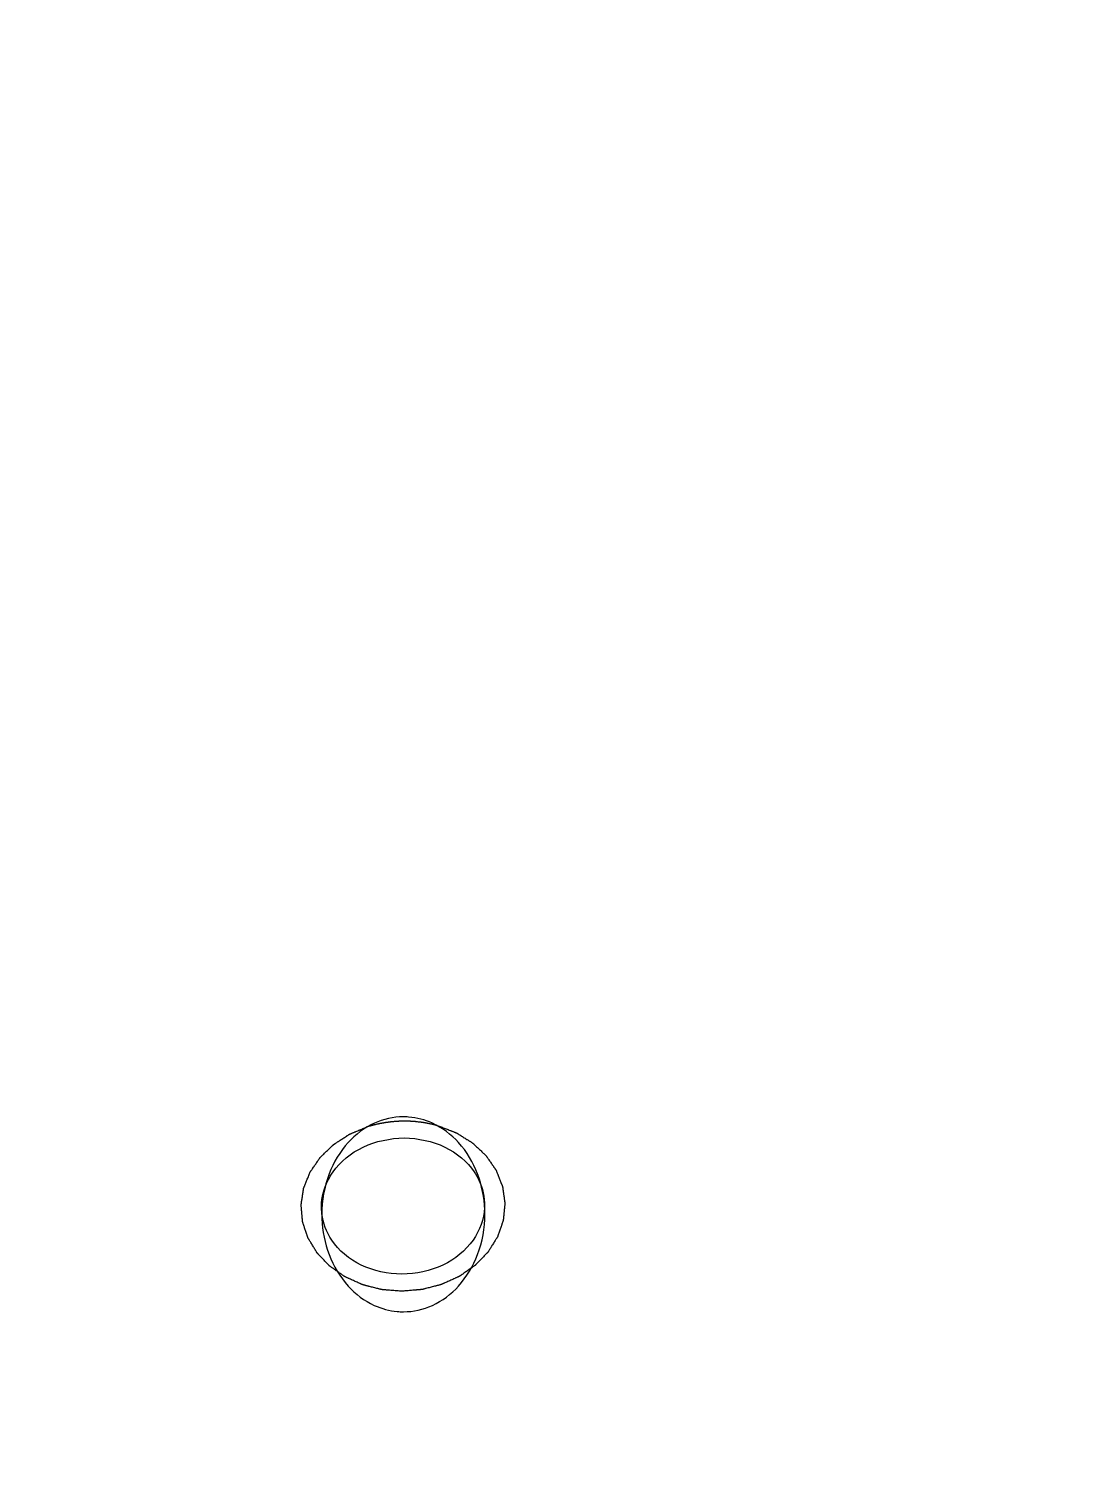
# Model space of a CAD drawing. Extents: x -50 to 48714, y -13211 to 6743.
# Drawn here: x 26010.15 to 26030.48, y -11635.75 to -11607.4 of the extents above; entities that cross this region are included whole.
import ezdxf

# ---------------------------------------------------------------- set-up
doc = ezdxf.new("R2010")
doc.units = 0
doc.header["$LTSCALE"] = 50
doc.layers.get('0').update_dxf_attribs({"linetype": 'CONTINUOUS'})

# ---------------------------------------------------------------- blocks, each defined once
blk = doc.blocks.new('SMAF_UE46_S')
for radius in [126.5, 111.15, 108.5, 100.5, 99.65]:
    blk.add_circle((11, -40.5), radius)
for points, start_tangent, end_tangent in [([(16.93131382540014, -77.61288054660008), (16.41854346560012, -77.99178585899972)], (-0.9107456812772871, -0.4129676791648114), (-0.6733207204634952, -0.739350530800188)), ([(16.80281900040063, -77.67822510010001, 93.6895059652), (16.84500313940043, -77.66589819289993, 93.6964873233), (16.86609520890033, -77.65973473929989, 93.6999780024), (16.88718727840023, -77.65357128569985, 93.7034686814), (16.89773331310062, -77.65048955890006, 93.705214021), (16.90827934790013, -77.64740783209982, 93.7069593605), (16.91355236530035, -77.64586696869992, 93.7078320303), (16.91625785010001, -77.64512922469976, 93.7082451171), (16.91910128729978, -77.64445685600003, 93.7086117077), (16.92478816180028, -77.64311211850008, 93.709344889), (16.93047503619982, -77.64176738099968, 93.7100780703), (16.94184878499982, -77.63907790609983, 93.7115444329), (16.95322253389986, -77.63638843119998, 93.7130107954), (16.9759700315999, -77.63100948129977, 93.7159435206), (16.99871752929994, -77.62563053140002, 93.7188762457), (17.01009127809994, -77.62294105649971, 93.7203426083), (17.02146502689993, -77.62025158149982, 93.7218089709), (17.02715190140043, -77.61890684409991, 93.7225421522), (17.03283877579997, -77.61756210659996, 93.7232753334), (17.03568221300065, -77.61688973789978, 93.7236419241), (17.03844636250051, -77.6163341137999, 93.7239340109), (17.0438953738003, -77.61533961019995, 93.7244436805), (17.05479339639987, -77.61335060300007, 93.7254630199), (17.06569141900036, -77.61136159579974, 93.7264823592), (17.08748746420042, -77.60738358139997, 93.7285210379), (17.10928350950053, -77.60340556699975, 93.7305597166), (17.1201815321001, -77.60141655979987, 93.7315790559), (17.13107955470059, -77.59942755259999, 93.7325983953), (17.14197757730017, -77.59743854540011, 93.7336177346), (17.14742658859996, -77.59644404179971, 93.7341274043), (17.15015109419983, -77.59594678999974, 93.7343822391), (17.15287559990065, -77.59544953819977, 93.7346370739), (17.15579084040019, -77.59507088589999, 93.7348091174), (17.15870608090063, -77.5946922334997, 93.7349811609), (17.16453656180056, -77.59393492889967, 93.7353252478), (17.17619752370047, -77.59242031949998, 93.7360134217), (17.18785848560037, -77.59090571019988, 93.7367015956), (17.19951944750028, -77.58939110089977, 93.7373897694), (17.22284137140014, -77.58636188219998, 93.7387661172), (17.24616329519995, -77.58333266349973, 93.7401424649), (17.25782425709986, -77.58181805420008, 93.7408306388), (17.26948521900067, -77.58030344479994, 93.7415188127), (17.27531570000065, -77.57954614019991, 93.7418628996), (17.27818315580043, -77.5792214856001, 93.7420007738), (17.28095504229987, -77.57900482659988, 93.7420703096), (17.28649881530055, -77.57857150849986, 93.7422093812), (17.29204258830032, -77.57813819049989, 93.7423484528), (17.30313013439991, -77.57727155439989, 93.7426265959), (17.31421768040036, -77.57640491829989, 93.7429047391), (17.3363927725004, -77.57467164619993, 93.7434610254), (17.35856786460045, -77.57293837399993, 93.7440173117), (17.36965541070003, -77.57207173789993, 93.7442954548), (17.38074295670049, -77.57120510179993, 93.744573598), (17.3862867298003, -77.57077178379996, 93.7447126696), (17.39183050280008, -77.57033846569993, 93.7448517411), (17.39460238930042, -77.57012180669972, 93.7449212769), (17.39751337580037, -77.56999671819995, 93.7449271034), (17.40347444859981, -77.56983811159989, 93.7448750472), (17.41539659430055, -77.56952089849983, 93.7447709348), (17.42731874010042, -77.56920368529973, 93.7446668223), (17.45116303150007, -77.56856925900001, 93.7444585974), (17.47500732300068, -77.56793483269985, 93.7442503725), (17.52269590590004, -77.56666598009997, 93.7438339228)], (0.9479716832883206, 0.2770130955881621, 0.1568866869946963), (0.9996081328891576, 0.02659662532109099, -0.008729271640963977)), ([(17.50044697829981, -77.48765521999985), (16.93131382540014, -77.61288054660008)], (-1, 0), (-0.910745681294305, -0.4129676791272803)), ([(18.18674961000033, -77.66209659319975, 93.6638461623), (18.26485952750045, -77.69298044259995, 93.6415421354), (18.34296944490052, -77.72386429199969, 93.6192381086), (18.38202440360055, -77.73930621669979, 93.6080860952), (18.42107936230059, -77.75474814139989, 93.5969340818), (18.44060684160013, -77.76246910379996, 93.591358075), (18.46013432100062, -77.77019006609999, 93.5857820683), (18.47966180030016, -77.77791102850006, 93.5802060616), (18.49918927970066, -77.78563199080008, 93.5746300549), (18.5089530194, -77.78949247199989, 93.5718420516), (18.5187167590002, -77.7933529531997, 93.5690540482), (18.52848049870045, -77.79721343439996, 93.5662660449), (18.53336236850009, -77.79914367499987, 93.5648720432), (18.53824423839978, -77.80107391559977, 93.5634780415), (18.54068517330052, -77.80203903579968, 93.5627810407), (18.54312610820034, -77.80300415610009, 93.5620840398), (18.54373634200056, -77.80324543620009, 93.5619097896), (18.54428589590043, -77.80356970879984, 93.5616826884), (18.54536477720012, -77.80424591829978, 93.5612108688), (18.54752253970037, -77.80559833710004, 93.5602672298), (18.55183806479999, -77.80830317479968, 93.5583799517), (18.55615358990053, -77.81100801249977, 93.5564926737), (18.56478464009979, -77.816417688, 93.5527181175), (18.5734156904, -77.82182736339973, 93.5489435614), (18.59067779080033, -77.83264671420011, 93.5413944491), (18.60793989120066, -77.84346606510007, 93.5338453368), (18.64246409210045, -77.86510476679996, 93.5187471122), (18.67698829290021, -77.88674346849984, 93.5036488876), (18.7115124938, -77.90838217019973, 93.488550663), (18.74603669460066, -77.93002087190007, 93.4734524384), (18.76329879500008, -77.94084022269999, 93.4659033261), (18.78056089550046, -77.95165957359995, 93.4583542138), (18.79782299589988, -77.96247892439987, 93.4508051015), (18.81508509630021, -77.97329827529984, 93.4432559892), (18.83234719670054, -77.98411762609976, 93.4357068769), (18.84097824689979, -77.98952730149995, 93.4319323208), (18.84529377200033, -77.99223213920004, 93.4300450427), (18.8496092972, -77.99493697699972, 93.4281577646), (18.85392482230054, -77.99764181469982, 93.4262704865), (18.85608258479988, -77.99899423350007, 93.4253268475), (18.85824034740017, -78.00034665239991, 93.4243832085), (18.85931922859982, -78.00102286179981, 93.423911389), (18.86025211530068, -78.00185597929976, 93.4233404666), (18.86206922370002, -78.00357451709988, 93.4221655876), (18.86570344040047, -78.00701159260007, 93.4198158297), (18.8729718739005, -78.01388574370003, 93.4151163139), (18.88024030740053, -78.02075989469995, 93.410416798), (18.88750874090056, -78.02763404579991, 93.4057172822), (18.89477717450063, -78.03450819679983, 93.4010177663), (18.90931404149978, -78.04825649889972, 93.3916187346), (18.9383877754999, -78.07575310309994, 93.3728206713), (18.96746150960007, -78.10324970729971, 93.3540226079), (19.02560897770036, -78.1582429156997, 93.3164264811), (19.05468271170048, -78.18573951989993, 93.2976284177), (19.06921957880058, -78.19948782199981, 93.288229386), (19.08375644580065, -78.2132361240001, 93.2788303543), (19.0982933127998, -78.22698442609999, 93.2694313226), (19.10556174629983, -78.23385857719995, 93.2647318068), (19.1128301798999, -78.24073272819987, 93.260032291), (19.12009861339993, -78.24760687929984, 93.2553327751), (19.12191572170013, -78.24932541699991, 93.2541578961), (19.12373283010038, -78.25104395480002, 93.2529830172), (19.12548210870045, -78.25279666999995, 93.2517874953), (19.12615325850038, -78.25377555969999, 93.2511278057), (19.12682440840035, -78.25475444940002, 93.2504681161), (19.12950900780015, -78.2586700083998, 93.2478293576), (19.13219360719995, -78.26258556740004, 93.245190599), (19.13756280600046, -78.27041668540005, 93.239913082), (19.14293200480006, -78.27824780330002, 93.234635565), (19.14830120360057, -78.28607892130003, 93.229358048), (19.15903960110063, -78.30174115720001, 93.2188030139), (19.16977799869983, -78.3174033931, 93.2082479798), (19.18051639629994, -78.33306562899998, 93.1976929458), (19.20199319150015, -78.36439010079994, 93.1765828777), (19.22346998660032, -78.39571457269994, 93.1554728096), (19.24494678180054, -78.4270390444999, 93.1343627415), (19.2664235768998, -78.45836351629987, 93.1132526733), (19.2771619744999, -78.47402575219985, 93.1026976393), (19.28790037210001, -78.48968798809983, 93.0921426052), (19.29863876970012, -78.50535022409986, 93.0815875712), (19.30400796850063, -78.51318134199983, 93.0763100541), (19.30937716730023, -78.52101245999984, 93.0710325371), (19.31474636609983, -78.5288435778998, 93.0657550201), (19.31743096550053, -78.53275913690004, 93.0631162616), (19.32011556480029, -78.53667469589982, 93.0604775031), (19.32078671470026, -78.53765358559986, 93.0598178134), (19.32145786450019, -78.53863247539994, 93.0591581238), (19.32237761390024, -78.54075214899967, 93.057743613), (19.32322693810056, -78.54289880489978, 93.0563132469), (19.32407626240001, -78.54504546079988, 93.0548828807), (19.32577491099983, -78.54933877269968, 93.0520221485), (19.3274735595005, -78.55363208459994, 93.0491614163), (19.33426815370058, -78.57080533210001, 93.0377184875), (19.34106274780061, -78.58797857960008, 93.0262755586), (19.34785734200068, -78.60515182709969, 93.0148326298), (19.3546519360998, -78.62232507459976, 93.0033897009), (19.36824112449995, -78.6566715695999, 92.9805038432), (19.39541950110015, -78.72536455959971, 92.9347321278), (19.40900868940025, -78.75971105459985, 92.9118462701), (19.42259787770035, -78.79405754959998, 92.8889604124), (19.42939247190043, -78.81123079710005, 92.8775174836), (19.43278976900001, -78.81981742090011, 92.8717960191), (19.4361870661005, -78.82840404469971, 92.8660745547), (19.43958436310004, -78.83699066839972, 92.8603530903), (19.44298166020053, -78.84557729219978, 92.8546316259), (19.44468030880034, -78.84987060399999, 92.8517708936), (19.44552963300066, -78.85201725999968, 92.8503405275), (19.44591675009997, -78.85310087809967, 92.8496195777), (19.44607859670032, -78.85424623729978, 92.8488640269), (19.44640228980006, -78.85653695559995, 92.8473529254), (19.44672598299985, -78.85882767389967, 92.8458418239), (19.44737336940034, -78.86340911060006, 92.8428196209), (19.44802075569987, -78.8679905473, 92.8397974179), (19.44866814210036, -78.87257198389989, 92.836775215), (19.44996291480038, -78.88173485719972, 92.830730809), (19.45255246020042, -78.90006060389987, 92.818641997), (19.45514200560046, -78.91838635049999, 92.806553185), (19.45773155100051, -78.9367120971001, 92.7944643731), (19.46032109640055, -78.9550378437998, 92.7823755611), (19.46291064180059, -78.97336359039991, 92.7702867491), (19.46808973269981, -79.01001508369973, 92.7461091252), (19.47326882349989, -79.046666577, 92.7219315012), (19.47844791429998, -79.08331807029981, 92.6977538773), (19.48362700510006, -79.11996956350004, 92.6735762533), (19.4862165505001, -79.13829531019974, 92.6614874414), (19.48880609590015, -79.15662105679985, 92.6493986294), (19.49010086860017, -79.16578393009968, 92.6433542234), (19.49139564130019, -79.17494680339996, 92.6373098174), (19.49204302770067, -79.1795282400999, 92.6342876144), (19.49269041400021, -79.18410967679984, 92.6312654114), (19.4930141072, -79.18640039510001, 92.6297543099), (19.49317595380035, -79.18754575430012, 92.6289987592), (19.49323725110025, -79.18811753889986, 92.6286220848), (19.49318079210025, -79.18868395399977, 92.6282520162), (19.49295495640035, -79.19094961429983, 92.6267717417), (19.49272912070046, -79.19321527449983, 92.6252914673), (19.49227744930067, -79.19774659509994, 92.6223309185), (19.49182577779993, -79.2022779156, 92.6193703696), (19.49092243490031, -79.21134055669972, 92.6134492719), (19.49001909209983, -79.2204031977999, 92.6075281742), (19.48911574920021, -79.22946583890007, 92.6016070764), (19.48730906340006, -79.24759112109996, 92.589764881), (19.48550237759991, -79.2657164031998, 92.5779226856), (19.48369569189981, -79.2838416853997, 92.5660804901), (19.48188900610057, -79.30196696760004, 92.5542382947), (19.47466226310007, -79.3744680963, 92.5068695129), (19.47104889150069, -79.41071866069979, 92.483185122), (19.46924220580058, -79.42884394280009, 92.4713429266), (19.46743552000044, -79.44696922499998, 92.4595007311), (19.46562883420029, -79.46509450719986, 92.4476585357), (19.46382214850018, -79.48321978939975, 92.4358163403), (19.46291880560057, -79.49228243049993, 92.4298952425), (19.46201546270004, -79.50134507150005, 92.4239741448), (19.46156379130025, -79.50587639209971, 92.421013596), (19.46111211980042, -79.51040771259977, 92.4180530471), (19.46066044840063, -79.51493903319988, 92.4150924982), (19.46043461269983, -79.51720469339989, 92.4136122238), (19.46032169479986, -79.51833752359971, 92.4128720866), (19.46020877689989, -79.51947035369994, 92.4121319494), (19.45983068460009, -79.52056537909993, 92.4114235545), (19.45945259220025, -79.52166040439988, 92.4107151597), (19.45869640750061, -79.52385045519986, 92.4092983699), (19.45718403810042, -79.52823055659974, 92.4064647905), (19.45567166870023, -79.53261065810011, 92.403631211), (19.4541592992, -79.53699075949999, 92.4007976316), (19.45113456040053, -79.54575096239978, 92.3951304727), (19.44810982150011, -79.55451116530003, 92.3894633138), (19.44206034380022, -79.57203157110007, 92.3781289959), (19.43601086610033, -79.58955197690011, 92.3667946781), (19.42996138840044, -79.6070723826997, 92.3554603603), (19.42391191070055, -79.62459278849974, 92.3441260425), (19.41181295519982, -79.65963360009982, 92.3214574069), (19.38761504440026, -79.72971522329999, 92.2761201356), (19.38156556670037, -79.74723562910003, 92.2647858178), (19.37551608900048, -79.76475603490007, 92.2534515), (19.3694666113006, -79.78227644070012, 92.2421171822), (19.36341713350066, -79.79979684659975, 92.2307828644), (19.36039239470028, -79.8085570495, 92.2251157055), (19.35736765579986, -79.81731725239979, 92.2194485466), (19.35434291700039, -79.82607745530004, 92.2137813877), (19.35283054760021, -79.83045755669991, 92.2109478082), (19.35131817809997, -79.83483765819983, 92.2081142288), (19.35056199340033, -79.83702770889977, 92.206697439), (19.34980580869978, -79.8392177595997, 92.2052806493), (19.34961676249986, -79.8397652722997, 92.2049264519), (19.34931484000026, -79.84028527429973, 92.2045932562), (19.34867336939988, -79.84131610799977, 92.2039338654), (19.34739042820001, -79.8433777754999, 92.2026150839), (19.34482454590034, -79.84750111040012, 92.1999775209), (19.34225866360066, -79.85162444529988, 92.1973399578), (19.33712689890035, -79.8598711151999, 92.1920648317), (19.33199513430009, -79.86811778509991, 92.1867897057), (19.32173160500042, -79.8846111247999, 92.1762394535), (19.31146807569985, -79.90110446459994, 92.1656892013), (19.29094101720057, -79.93409114399992, 92.1445886969), (19.27041395860033, -79.96707782349995, 92.1234881926), (19.24988690000009, -80.00006450299998, 92.1023876882), (19.2293598414999, -80.0330511825, 92.0812871839), (19.21909631220024, -80.0495445222, 92.0707369317), (19.20883278290057, -80.06603786200003, 92.0601866795), (19.1985692536, -80.08253120170002, 92.0496364273), (19.18830572430033, -80.09902454140001, 92.0390861751), (19.17804219509981, -80.11551788120005, 92.028535923), (19.17291043040041, -80.12376455110007, 92.0232607969), (19.17034454809982, -80.12788788599983, 92.0206232338), (19.16777866580014, -80.13201122090004, 92.0179856708), (19.16521278350046, -80.13613455589984, 92.0153481077), (19.1639298423006, -80.13819622329993, 92.0140293262), (19.16264690109983, -80.14025789080006, 92.0127105447), (19.1620054306004, -80.1412887245001, 92.0120511539), (19.16117880050024, -80.14219930399986, 92.011475494), (19.15946382060065, -80.14398037830006, 92.0103520844), (19.15603386080056, -80.14754252679995, 92.0081052653), (19.14917394120039, -80.15466682379974, 92.003611627), (19.14231402160021, -80.16179112090003, 91.9991179887), (19.13545410200004, -80.16891541789983, 91.9946243504), (19.12859418239987, -80.17603971490007, 91.9901307122), (19.11487434320043, -80.1902883089997, 91.9811434356), (19.08743466480064, -80.21878549709982, 91.9631688825), (19.05999498639994, -80.24728268519993, 91.9451943294), (19.00511562960037, -80.30427706139972, 91.9092452231), (18.97767595120058, -80.33277424949983, 91.89127067), (18.96395611200023, -80.34702284359992, 91.8822833935), (18.95023627279988, -80.3612714377, 91.8732961169), (18.93651643360045, -80.37552003170003, 91.8643088403), (18.92279659430005, -80.38976862580012, 91.8553215638), (18.91936663449997, -80.39333077430001, 91.8530747446), (18.91593667469988, -80.3968929227999, 91.8508279255), (18.91422169480029, -80.39867399700006, 91.8497045159), (18.91250671489979, -80.4004550712998, 91.8485811064), (18.91073713210062, -80.40219133849996, 91.8474885184), (18.90968853170034, -80.40292505099978, 91.8470346891), (18.9086399314001, -80.40365876340002, 91.8465808598), (18.90444552999998, -80.40659361319968, 91.8447655427), (18.90025112859985, -80.40952846299979, 91.8429502256), (18.8918623258005, -80.41539816249997, 91.8393195914), (18.88347352300025, -80.42126786209974, 91.8356889572), (18.87508472019999, -80.42713756169996, 91.832058323), (18.85830711460039, -80.43887696079992, 91.8247970547), (18.84152950899988, -80.45061635999991, 91.8175357863), (18.82475190340028, -80.46235575909986, 91.8102745179), (18.79119669220017, -80.48583455739981, 91.7957519811), (18.75764148100006, -80.50931335569976, 91.7812294443), (18.72408626979995, -80.53279215399971, 91.7667069075), (18.69053105859984, -80.55627095220007, 91.7521843707), (18.67375345300024, -80.56801035140006, 91.7449231024), (18.65697584749978, -80.57974975050001, 91.737661834), (18.64019824190018, -80.59148914970001, 91.7304005656), (18.63180943909992, -80.59735884919974, 91.7267699314), (18.62342063630058, -80.60322854879996, 91.7231392972), (18.61503183350032, -80.60909824839973, 91.719508663), (18.6108374321002, -80.61203309819984, 91.7176933459), (18.60664303070007, -80.61496794789991, 91.7158780288), (18.60559443029979, -80.61570166039974, 91.7154241995), (18.60454583000046, -80.61643537279997, 91.7149703702), (18.6021540836, -80.6175977201001, 91.7142705441), (18.59971324629987, -80.61870922109983, 91.7136053568), (18.59727240900065, -80.61982072210003, 91.7129401694), (18.5875090597001, -80.62426672599986, 91.7102794199), (18.57774571050049, -80.62871272989969, 91.7076186704), (18.56798236119994, -80.63315873379997, 91.7049579209), (18.54845566269978, -80.64205074169968, 91.6996364219), (18.52892896420053, -80.65094274959984, 91.6943149229), (18.50940226570037, -80.65983475739995, 91.6889934239), (18.47034886860001, -80.67761877319981, 91.6783504259), (18.39224207460029, -80.7131868045999, 91.6570644299), (18.35318867759997, -80.73097082039976, 91.6464214319), (18.31413528060057, -80.74875483610003, 91.6357784339), (18.29460858200036, -80.75764684389969, 91.6304569349), (18.28484523279985, -80.76209284790002, 91.6277961854), (18.27508188350021, -80.76653885179985, 91.6251354359), (18.2653185343006, -80.77098485569968, 91.6224746864), (18.25555518500005, -80.77543085970001, 91.6198139369), (18.25067351039979, -80.7776538615999, 91.6184835622), (18.24823267310057, -80.7787653626001, 91.6178183748), (18.24700058059989, -80.77928982849971, 91.6175066084), (18.24569844540019, -80.77962658680008, 91.6173198052), (18.2430941749999, -80.78030010329985, 91.6169461988), (18.24048990460051, -80.78097361989967, 91.6165725924), (18.23528136379991, -80.78232065299972, 91.6158253797), (18.23007282300023, -80.78366768609976, 91.6150781669), (18.22486428220054, -80.78501471919981, 91.6143309542), (18.21444720050022, -80.7877087853999, 91.6128365287), (18.19361303720052, -80.79309691780009, 91.6098476778), (18.17277887399996, -80.79848505019982, 91.6068588268), (18.15194471070026, -80.8038731826, 91.6038699758), (18.13111054740057, -80.80926131499973, 91.6008811249), (18.11027638409996, -80.81464944739992, 91.5978922739), (18.06860805760061, -80.82542571219983, 91.591914572), (18.02693973100031, -80.83620197699975, 91.5859368701), (17.98527140440001, -80.84697824180012, 91.5799591681), (17.94360307790066, -80.85775450660003, 91.5739814662), (17.92276891460006, -80.86314263899976, 91.5709926153), (17.90193475130036, -80.86853077139995, 91.5680037643), (17.89151766970008, -80.87122483760004, 91.5665093388), (17.8811005880998, -80.87391890379968, 91.5650149133), (17.87589204720007, -80.87526593689972, 91.5642677006), (17.87068350640038, -80.87661296999977, 91.5635204879), (17.86807923600009, -80.8772864865, 91.5631468815), (17.86677710080039, -80.8776232447999, 91.5629600783), (17.86612115700063, -80.87777584019977, 91.5628771579), (17.8654359562006, -80.8778337335998, 91.5628571246), (17.8626951531005, -80.87806530699982, 91.5627769916), (17.85995434990036, -80.87829688039983, 91.5626968586), (17.85447274350008, -80.87876002719986, 91.5625365926), (17.84899113719985, -80.87922317399989, 91.5623763266), (17.83802792450024, -80.88014946759995, 91.5620557946), (17.82706471180063, -80.88107576109996, 91.5617352626), (17.81610149910011, -80.88200205470002, 91.5614147306), (17.79417507369999, -80.88385464189969, 91.5607736665), (17.77224864829986, -80.88570722909981, 91.5601326025), (17.75032222290065, -80.88755981629993, 91.5594915384), (17.72839579750053, -80.88941240350005, 91.5588504744), (17.68454294670028, -80.89311757779979, 91.5575683463), (17.64069009590003, -80.89682275220002, 91.5562862182), (17.55298439430044, -80.9042331009, 91.5537219621), (17.46527869269994, -80.91164344970002, 91.5511577059)], (0.8987988518943042, -0.3553757232355131, -0.2566490194181865), (-0.9960270295769964, -0.08415539127480838, -0.02912089406953448)), ([(17.60451638230006, -77.49184448749975), (17.50044697829981, -77.48765521999985)], (-0.996807372112497, 0.07984399102110422), (-1, 0)), ([(17.52269589900061, -77.56666598009997, 93.7438339229), (17.56453089500064, -77.56764390679973, 93.7420969518), (17.58544839300066, -77.56813287009982, 93.7412284663), (17.60636589090063, -77.5686218333999, 93.7403599807), (17.61682463990019, -77.56886631499992, 93.7399257379), (17.62728338890065, -77.56911079669999, 93.7394914952), (17.63251276339997, -77.5692330375, 93.7392743738), (17.63772846840038, -77.56951801200012, 93.7389508632), (17.64814620890047, -77.57025069449992, 93.7381974528), (17.66898168999978, -77.57171605970007, 93.7366906319), (17.68981717099996, -77.57318142479971, 93.7351838111), (17.71065265200014, -77.57464678989982, 93.7336769903), (17.73148813310036, -77.57611215499992, 93.7321701695), (17.74190587360044, -77.57684483759977, 93.7314167591), (17.74710249449981, -77.57729216489997, 93.7309872508), (17.75227461680061, -77.57790146419984, 93.7304521366), (17.76261886140037, -77.57912006280003, 93.729381908), (17.77296310610018, -77.58033866139976, 93.7283116794), (17.81434008450015, -77.58521305590011, 93.7240307652), (17.83502857380063, -77.58765025310004, 93.7218903081), (17.84537281840039, -77.58886885169977, 93.7208200795), (17.85054494070027, -77.58947815109968, 93.7202849653), (17.85571706300016, -77.5900874504, 93.719749851), (17.86083630820031, -77.59093780759986, 93.7190579964), (17.8659555535005, -77.59178816489975, 93.7183661418), (17.87619404399993, -77.59348887939996, 93.7169824325), (17.89667102490057, -77.5968903083999, 93.7142150141), (17.91714800590034, -77.60029173739986, 93.7114475956), (17.93762498690012, -77.60369316639981, 93.7086801772), (17.94786347740046, -77.60539388090001, 93.707296468), (17.95810196779985, -77.60709459539976, 93.7059127587), (17.96322121310004, -77.60794495270011, 93.7052209041), (17.96582152940027, -77.60842251399981, 93.7048395501), (17.96850323319995, -77.60900484069998, 93.7043873428), (17.97386664090027, -77.61016949399982, 93.7034829281), (17.97923004850054, -77.6113341473997, 93.7025785134), (18.00068367899985, -77.6159927609001, 93.6989608547), (18.02213730950007, -77.6206513743, 93.6953431959), (18.04359094000029, -77.62530998779994, 93.6917255371), (18.06504457060055, -77.62996860119983, 93.6881078784), (18.07040797819991, -77.63113325459972, 93.6872034637), (18.07577138580018, -77.63229790800006, 93.686299049), (18.07845308959986, -77.63288023459972, 93.6858468417), (18.08102515649989, -77.63352781610001, 93.6853547006), (18.08605965330025, -77.63488823369971, 93.6843304847), (18.09612864690007, -77.63760906910011, 93.6822820529), (18.10619764039984, -77.6403299044, 93.6802336211), (18.12633562760038, -77.6457715749998, 93.6761367576), (18.14647361469997, -77.65121324570009, 93.672039894), (18.1867495890001, -77.66209658699972, 93.6638461669)], (0.9988667777107478, -0.02334931304687497, -0.04147252061289157), (0.9472797747393061, -0.2559731767837909, -0.1927141954736697)), ([(18.58300997259994, -77.9925107926997), (18.0700485176003, -77.61309398100002), (17.60451638230006, -77.49184448749975)], (-0.6729076740695424, 0.7397264779486528), (-0.9968073720948888, 0.079843991240934)), ([(17.46527865159987, -80.91164344970002, 91.551157707), (17.38044984450062, -80.90467576159972, 91.5579495695), (17.29562103730041, -80.89770807359992, 91.5647414319), (17.25320663379989, -80.89422422959979, 91.5681373631), (17.21079223020024, -80.89074038560011, 91.5715332944), (17.18958502839996, -80.88899846359982, 91.57323126), (17.16837782660059, -80.88725654159998, 91.5749292256), (17.14717062480031, -80.88551461959969, 91.5766271912), (17.12596342310007, -80.88377269759985, 91.5783251568), (17.11535982219993, -80.88290173650012, 91.5791741396), (17.10475622129979, -80.88203077549997, 91.5800231224), (17.09415262040056, -80.88115981449982, 91.5808721052), (17.08885081990047, -80.88072433399975, 91.5812965967), (17.08354901950042, -80.88028885349968, 91.5817210881), (17.0808981193004, -80.88007111329989, 91.5819333338), (17.07824721900033, -80.87985337300006, 91.5821455795), (17.07758449399989, -80.87979893800002, 91.5821986409), (17.07693561890028, -80.87964969020004, 91.5823135332), (17.07564248539984, -80.87931959039997, 91.5825639282), (17.07305621849991, -80.87865939089988, 91.5830647181), (17.06788368460002, -80.8773389918997, 91.5840662979), (17.06271115070012, -80.87601859279994, 91.5850678777), (17.05236608300038, -80.87337779469999, 91.5870710373), (17.04202101520059, -80.87073699670009, 91.5890741969), (17.02133087970014, -80.86545540049974, 91.5930805161), (17.00064074410056, -80.86017380429985, 91.5970868354), (16.95926047310058, -80.84961061190006, 91.6050994738), (16.91788020200056, -80.83904741959986, 91.6131121123), (16.87649993090054, -80.82848422720008, 91.6211247508), (16.83511965990056, -80.81792103489988, 91.6291373892), (16.81442952430007, -80.81263943869999, 91.6331437084), (16.79373938880053, -80.8073578425001, 91.6371500277), (16.77304925330009, -80.80207624629975, 91.6411563469), (16.75235911770051, -80.7967946501999, 91.6451626661), (16.73166898220006, -80.791513054, 91.6491689854), (16.72132391450032, -80.78887225590006, 91.651172145), (16.71615138060042, -80.78755185679984, 91.6521737248), (16.71097884670053, -80.78623145780011, 91.6531753046), (16.70580631280063, -80.78491105879993, 91.6541768844), (16.7032200458998, -80.7842508591998, 91.6546776743), (16.70063377889983, -80.78359065969971, 91.6551784642), (16.6993406454003, -80.78326055999969, 91.6554288592), (16.6981393934002, -80.78275196920004, 91.6557939315), (16.69576751630029, -80.7816752906997, 91.656562302), (16.69102376220053, -80.77952193359988, 91.658099043), (16.68153625400009, -80.77521521949984, 91.6611725251), (16.67204874580057, -80.7709085053998, 91.6642460071), (16.66256123760013, -80.76660179129976, 91.6673194892), (16.6530737294006, -80.76229507719972, 91.6703929712), (16.63409871300064, -80.7536816490001, 91.6765399353), (16.5961486801998, -80.73645479259994, 91.6888338634), (16.55819864739988, -80.71922793619979, 91.7011277916), (16.48229858180002, -80.68477422339993, 91.7257156479), (16.44434854890005, -80.66754736699977, 91.738009576), (16.42537353250009, -80.65893393879969, 91.7441565401), (16.40639851610013, -80.65032051060007, 91.7503035042), (16.38742349970016, -80.64170708239999, 91.7564504683), (16.3684484833002, -80.63309365419991, 91.7625974323), (16.36370472920044, -80.6309402971001, 91.7641341734), (16.35896097510067, -80.62878694009987, 91.7656709144), (16.3565890980999, -80.62771026149994, 91.7664392849), (16.354217221, -80.62663358300006, 91.7672076554), (16.35188934090002, -80.62550347649994, 91.7680099206), (16.35085739170063, -80.6247781392999, 91.7685127371), (16.34982544250033, -80.62405280219991, 91.7690155536), (16.34569764549997, -80.6211514534998, 91.7710268196), (16.34156984860056, -80.61825010489974, 91.7730380857), (16.33331425469987, -80.61244740760003, 91.7770606177), (16.32505866090014, -80.60664471029986, 91.7810831498), (16.31680306700036, -80.60084201299969, 91.7851056819), (16.30029187929995, -80.58923661839981, 91.7931507461), (16.28378069160044, -80.57763122379993, 91.8011958102), (16.26726950390002, -80.56602582930009, 91.8092408744), (16.2342471285001, -80.54281504009987, 91.8253310027), (16.20122475310018, -80.5196042509001, 91.841421131), (16.16820237770025, -80.49639346169988, 91.8575112593), (16.13518000230033, -80.4731826725997, 91.8736013877), (16.11866881459991, -80.46157727799982, 91.8816464518), (16.10215762690041, -80.44997188339994, 91.889691516), (16.08564643919999, -80.43836648880006, 91.8977365801), (16.07739084530022, -80.43256379149989, 91.9017591122), (16.06913525140044, -80.42676109419972, 91.9057816443), (16.0608796575998, -80.4209583969, 91.9098041764), (16.05675186070039, -80.41805704829994, 91.9118154424), (16.05262406370002, -80.41515569959984, 91.9138267085), (16.05159211450064, -80.41443036249984, 91.914329525), (16.05056016530034, -80.4137050252998, 91.9148323415), (16.04885201120032, -80.41201143709986, 91.9159880014), (16.04720314780025, -80.41027736319984, 91.9171686658), (16.04555428450021, -80.40854328929981, 91.9183493302), (16.03895883099995, -80.4016069938998, 91.9230719879), (16.02576792410036, -80.3877344028997, 91.9325173032), (16.01257701709983, -80.37386181190004, 91.9419626185), (15.99938611020025, -80.35998922099998, 91.9514079339), (15.98619520330067, -80.34611662999987, 91.9608532492), (15.95981338940055, -80.3183714480997, 91.9797438798), (15.90704976170036, -80.2628810842998, 92.0175251411), (15.88066794790029, -80.23513590230004, 92.0364157717), (15.85428613400018, -80.20739072039987, 92.0553064024), (15.8410952271006, -80.19351812939976, 92.0647517177), (15.83449977360033, -80.18658183399975, 92.0694743754), (15.82790432010006, -80.1796455384997, 92.074197033), (15.82130886669984, -80.1727092430001, 92.0789196907), (15.81471341320048, -80.16577294750005, 92.0836423483), (15.81141568650037, -80.16230479980004, 92.0860036772), (15.80976682310029, -80.16057072590002, 92.0871843416), (15.80897249179998, -80.15968392469995, 92.0877868502), (15.80835876270066, -80.15867853759983, 92.0884624175), (15.80713130460026, -80.15666776350008, 92.089813552), (15.80590384639981, -80.15465698939988, 92.0911646865), (15.80344892999983, -80.1506354410999, 92.0938669556), (15.80099401369989, -80.14661389289995, 92.0965692246), (15.79853909729991, -80.14259234459996, 92.0992714936), (15.79362926470003, -80.13454924810003, 92.1046760317), (15.78380959930018, -80.11846305509971, 92.1154851079), (15.77398993390034, -80.10237686209985, 92.126294184), (15.76417026850049, -80.08629066909998, 92.1371032602), (15.75435060319978, -80.07020447610012, 92.1479123363), (15.74453093779994, -80.0541182830998, 92.1587214125), (15.72489160700025, -80.02194589720011, 92.1803395648), (15.7052522763006, -79.98977351119993, 92.2019577171), (15.6856129455, -79.95760112519974, 92.2235758694), (15.66597361480035, -79.92542873920002, 92.2451940216), (15.6561539494005, -79.9093425461997, 92.2560030978), (15.64633428400066, -79.89325635319983, 92.2668121739), (15.64142445129983, -79.8852132566999, 92.272216712), (15.63651461869995, -79.87717016019997, 92.2776212501), (15.63405970229996, -79.87314861200002, 92.2803235191), (15.63160478600003, -79.86912706370003, 92.2830257882), (15.63037732780049, -79.86711628959983, 92.2843769227), (15.62976359870026, -79.86611090249971, 92.2850524899), (15.62947469519986, -79.86560217350006, 92.2853937623), (15.62929355760025, -79.86505723179971, 92.2857559669), (15.62856900750012, -79.86287746500011, 92.2872047851), (15.62784445739999, -79.86069769820006, 92.2886536034), (15.62639535720064, -79.85633816459995, 92.2915512399), (15.62494625700037, -79.8519786308998, 92.2944488765), (15.62204805659985, -79.84325956370003, 92.3002441496), (15.61914985610019, -79.83454049639977, 92.3060394227), (15.61625165570058, -79.82582142909996, 92.3118346958), (15.6104552548004, -79.80838329459993, 92.323425242), (15.60465885390022, -79.79094516009991, 92.3350157882), (15.59886245310008, -79.77350702549984, 92.3466063344), (15.5930660521999, -79.75606889099981, 92.3581968806), (15.56988044870013, -79.68631635280008, 92.4045590654), (15.55828764690068, -79.65144008380003, 92.4277401577), (15.55249124610054, -79.63400194919996, 92.4393307039), (15.54669484520036, -79.61656381469993, 92.4509212501), (15.54089844430018, -79.5991256801999, 92.4625117963), (15.53510204350005, -79.58168754559983, 92.4741023425), (15.53220384300039, -79.57296847830003, 92.4798976156), (15.52930564259987, -79.56424941109981, 92.4856928887), (15.52785654240051, -79.55988987740011, 92.4885905253), (15.52640744210021, -79.5555303438, 92.4914881618), (15.52495834189995, -79.55117081019989, 92.4943857984), (15.52423379179982, -79.54899104339984, 92.4958346167), (15.52387151680068, -79.54790116000004, 92.4965590258), (15.52350924170059, -79.54681127649974, 92.4972834349), (15.52341271519981, -79.54567990099986, 92.4980281025), (15.52331618869994, -79.54454852549998, 92.49877277), (15.52312313570019, -79.54228577449976, 92.5002621051), (15.52273702969978, -79.53776027239974, 92.5032407752), (15.52235092370029, -79.53323477029971, 92.5062194453), (15.52196481769988, -79.52870926829974, 92.5091981154), (15.52119260569998, -79.51965826419973, 92.5151554557), (15.52042039370008, -79.51060725999969, 92.521112796), (15.51887596970028, -79.49250525179968, 92.5330274765), (15.51733154570047, -79.47440324350009, 92.544942157), (15.51578712170067, -79.45630123530009, 92.5568568375), (15.51424269759991, -79.43819922700004, 92.568771518), (15.5111538496003, -79.40199521049999, 92.5926008791), (15.50497615360018, -79.32958717749989, 92.6402596012), (15.50343172960038, -79.31148516919984, 92.6521742817), (15.50188730560058, -79.29338316099984, 92.6640889622), (15.50034288159986, -79.27528115269979, 92.6760036427), (15.49879845760006, -79.25717914439974, 92.6879183232), (15.49802624550011, -79.24812814029974, 92.6938756635), (15.49725403350021, -79.23907713619974, 92.6998330038), (15.49648182150031, -79.23002613209974, 92.705790344), (15.49609571549991, -79.22550062999971, 92.7087690141), (15.49570960950041, -79.22097512789969, 92.7117476843), (15.49551655650066, -79.21871237689993, 92.7132370193), (15.4953235035, -79.21644962589971, 92.7147263544), (15.49527524030054, -79.21588393809998, 92.7150986882), (15.49534021510044, -79.21532796189967, 92.7154616863), (15.49550791080037, -79.21421924679998, 92.7161845705), (15.49584330210018, -79.2120018165001, 92.7176303391), (15.49651408479986, -79.20756695599994, 92.7205218762), (15.49718486740039, -79.20313209539972, 92.7234134133), (15.4985264327006, -79.1942623742998, 92.7291964874), (15.49986799809994, -79.18539265319987, 92.7349795616), (15.50255112870036, -79.16765321110006, 92.74654571), (15.50523425929987, -79.14991376889975, 92.7581118583), (15.51060052059984, -79.11443488450004, 92.7812441551), (15.51596678189981, -79.07895600009988, 92.8043764518), (15.52133304320068, -79.04347711579976, 92.8275087485), (15.52669930450065, -79.00799823140005, 92.8506410452), (15.52938243510016, -78.99025878919974, 92.8622071936), (15.53206556580062, -78.97251934699989, 92.873773342), (15.53474869640013, -78.95477990480003, 92.8853394903), (15.53743182710059, -78.93704046269977, 92.8969056387), (15.5401149577001, -78.91930102049992, 92.9084717871), (15.54145652300031, -78.91043129939999, 92.9142548612), (15.54212730569998, -78.90599643879978, 92.9171463983), (15.54279808830051, -78.90156157830006, 92.9200379354), (15.54346887100019, -78.89712671769985, 92.9229294725), (15.5438042623, -78.89490928750001, 92.9243752411), (15.54413965369986, -78.89269185719968, 92.9258210096), (15.54430734930065, -78.89158314209999, 92.9265438939), (15.54470096580008, -78.89049752150004, 92.927245713), (15.5455635058006, -78.88833397869985, 92.9286423296), (15.54728858560065, -78.88400689289983, 92.9314355627), (15.55073874539994, -78.8753527214999, 92.9370220289), (15.55418890510009, -78.86669855009995, 92.9426084951), (15.55763906490029, -78.85804437859997, 92.9481949613), (15.56108922460044, -78.84939020720003, 92.9537814275), (15.56798954409987, -78.8320818643997, 92.9649543599), (15.58179018310057, -78.79746517859985, 92.9873002247), (15.5955908220003, -78.76284849290005, 93.0096460895), (15.62319209999987, -78.69361512139994, 93.0543378191), (15.63699273900056, -78.65899843569969, 93.0766836839), (15.6438930585, -78.64169009279976, 93.0878566163), (15.6507933779003, -78.62438174999988, 93.0990295487), (15.65769369740065, -78.60707340709996, 93.1102024811), (15.66459401690008, -78.58976506420004, 93.1213754136), (15.66631909680018, -78.58543797850007, 93.1241686467), (15.66804417670028, -78.5811108928001, 93.1269618798), (15.66890671659985, -78.57894734989986, 93.1283584963), (15.66976925650033, -78.57678380709967, 93.1297551129), (15.67070206029985, -78.57464585870002, 93.1311331005), (15.6713792538003, -78.57365366809972, 93.1317662074), (15.67205644719979, -78.57266147739983, 93.1323993143), (15.67476522110064, -78.56869271469986, 93.134931742), (15.67747399490054, -78.56472395209994, 93.1374641696), (15.68289154250033, -78.55678642680004, 93.142529025), (15.68830909010012, -78.5488489014997, 93.1475938804), (15.69372663779995, -78.5409113761998, 93.1526587357), (15.70456173300045, -78.52503632560001, 93.1627884464), (15.71539682830007, -78.50916127499977, 93.1729181572), (15.72623192360061, -78.49328622439998, 93.1830478679), (15.74790211409982, -78.46153612319995, 93.2033072893), (15.76957230459993, -78.42978602199992, 93.2235667108), (15.79124249520009, -78.39803592079988, 93.2438261322), (15.81291268570021, -78.36628581959985, 93.2640855536), (15.82374778099984, -78.35041076890002, 93.2742152643), (15.83458287620033, -78.33453571829978, 93.2843449751), (15.84541797149996, -78.31866066769999, 93.2944746858), (15.85083551910066, -78.3107231424001, 93.2995395411), (15.85625306670045, -78.30278561709974, 93.3046043965), (15.86167061440028, -78.29484809179985, 93.3096692519), (15.86437938820018, -78.29087932919992, 93.3122016795), (15.86708816200007, -78.28691056649996, 93.3147341072), (15.86776535550052, -78.28591837590011, 93.3153672141), (15.86844254890002, -78.28492618519977, 93.3160003211), (15.87017271239984, -78.28316248439978, 93.3171119367), (15.87196550540011, -78.2814355636001, 93.318197786), (15.87375829840039, -78.27970864279996, 93.3192836353), (15.87734388429999, -78.27625480129973, 93.321455334), (15.8809294702005, -78.27280095979995, 93.3236270326), (15.89527181379981, -78.25898559359985, 93.332313827), (15.90961415740003, -78.24517022749978, 93.3410006215), (15.92395650110029, -78.23135486129968, 93.3496874159), (15.93829884470051, -78.21753949520007, 93.3583742103), (15.96698353200009, -78.1899087628999, 93.3757477992), (16.02435290660014, -78.13464729840007, 93.410494977), (16.05303759380058, -78.1070165660999, 93.4278685659), (16.08172228110016, -78.07938583379973, 93.4452421548), (16.09606462480042, -78.06557046769967, 93.4539289492), (16.10323579660053, -78.05866278460007, 93.4582723464), (16.11040696840064, -78.05175510150002, 93.4626157437), (16.11757814019984, -78.04484741850001, 93.4669591409), (16.12474931199995, -78.03793973539996, 93.4713025381), (16.12833489790046, -78.03448589389973, 93.4734742367), (16.13012769089983, -78.03275897310004, 93.474560086), (16.13105034930049, -78.03191876989968, 93.4750870671), (16.13213057909979, -78.03121810989978, 93.475518387), (16.13429103870021, -78.02981679000004, 93.4763810267), (16.13645149830063, -78.0284154699998, 93.4772436664), (16.14077241750056, -78.02561282999977, 93.4789689458), (16.14509333670048, -78.02281019009979, 93.4806942252), (16.14941425590041, -78.02000755009976, 93.4824195047), (16.15805609430026, -78.0144022702998, 93.4858700635), (16.17533977109997, -78.00319171049978, 93.4927711812), (16.19262344800063, -77.99198115069976, 93.4996722988), (16.20990712480034, -77.98077059089974, 93.5065734165), (16.22719080160005, -77.96956003109972, 93.5134745342), (16.24447447840066, -77.9583494712997, 93.5203756518), (16.27904183210012, -77.9359283517997, 93.5341778872), (16.31360918580049, -77.91350723220012, 93.5479801225), (16.3481765393999, -77.89108611269967, 93.5617823578), (16.38274389310027, -77.86866499310008, 93.5755845932), (16.40002756989998, -77.85745443330006, 93.5824857108), (16.41731124670059, -77.84624387350004, 93.5893868285), (16.42595308510045, -77.84063859360003, 93.5928373873), (16.4345949235003, -77.83503331370002, 93.5962879462), (16.43891584270023, -77.83223067380004, 93.5980132256), (16.4432367620002, -77.82942803390006, 93.599738505), (16.44539722160062, -77.82802671389982, 93.6006011447), (16.44647745139991, -77.82732605389992, 93.6010324646), (16.44702729140045, -77.82698944279991, 93.6012388708), (16.4476354819999, -77.82673514479984, 93.6013897546), (16.45006824460052, -77.82571795309968, 93.6019932901), (16.45250100720023, -77.82470076139998, 93.6025968256), (16.45736653240056, -77.82266637809971, 93.6038038965), (16.46223205759998, -77.82063199469985, 93.6050109674), (16.47196310810068, -77.81656322789968, 93.6074251093), (16.48169415850043, -77.81249446109996, 93.6098392512), (16.49142520890018, -77.80842569429979, 93.612253393), (16.51088730980064, -77.80028816069989, 93.6170816767), (16.53034941060014, -77.7921506271, 93.6219099604), (16.54981151140055, -77.7840130935001, 93.6267382442), (16.56927361230009, -77.7758755599998, 93.6315665279), (16.60819781400005, -77.75960049280002, 93.6412230953), (16.64712201570001, -77.74332542569982, 93.6508796628), (16.72497041899987, -77.7107752912998, 93.6701927976), (16.80281882239979, -77.67822515699982, 93.6895059325)], (-0.9934856250334231, 0.08160315028050015, 0.07954394204618515), (0.8993427824840546, 0.3760350514609641, 0.223114767925811)), ([(16.01918197890063, -78.73818894399983, 93.0147297037), (16.12030490320012, -78.57015922099981, 93.1223029017), (16.71415133329992, -78.08042052939982, 93.4280026957), (17.51695417429983, -77.90116372710008, 93.5245663013)], (0.387215818902861, 0.7755463818798213, 0.4985897302838331), (0.9996109746642569, 0.02645984398420275, -0.008819069514773346)), ([(17.51695417429983, -77.90116372710008, 93.5245663013), (18.31360305330054, -78.08042052939982, 93.3861195784), (18.89063654639995, -78.57015922099981, 93.0497592146), (18.98286321310025, -78.73151642099992, 92.9414999041)], (0.9987025970014629, -0.02645984397844948, -0.04350861293088615), (0.3656746128792568, -0.7738278049092422, -0.517177538032105)), ([(16.41854346560012, -77.99178585899972), (16.04461079910016, -78.6085752603999), (15.90099526700033, -79.4011703975998)], (-0.6733207204273498, -0.7393505308331053), (8.801113701055223e-05, -0.99999999612702)), ([(18.95635477570067, -78.60876357610005), (18.58300997259994, -77.9925107926997)], (-0.355696514203317, 0.9346015138996991), (-0.6729076741056407, 0.7397264779158151)), ([(15.90223407370013, -79.39068458699967, 92.5897794277), (15.89453555540058, -79.2391547149, 92.6893789323), (16.01918197890063, -78.73818894399983, 93.0147297037)], (-0.09885026439957048, 0.8308738259475983, 0.5476105464500617), (0.3872158189141591, 0.7755463818798173, 0.498589730275065)), ([(19.09815266510032, -79.31140477920007), (18.95635477570067, -78.60876357610005)], (-0.03899305117337339, 0.9992394817861187), (-0.3556965142905375, 0.9346015138665044)), ([(18.98286321310025, -78.73151642099992, 92.9414999041), (19.09343899529995, -79.2391547149, 92.6056126977), (19.09222467900054, -79.2754555757997, 92.5818324927)], (0.3656746127827792, -0.7738278049369062, -0.5171775380589281), (-0.04156651246939634, -0.835934355336815, -0.5472531211503096)), ([(19.09222467900054, -79.2754555757997, 92.5818324927), (18.86766964750041, -79.90815020879973, 92.1726887282), (18.2738232174006, -80.39788890039972, 91.8669889342), (17.47102037639979, -80.57714570269991, 91.7704253286)], (-0.04156651254143667, -0.8359343553266823, -0.5472531211603153), (-0.9996109746646014, -0.02645984396991068, 0.008819069518582958)), ([(18.5823504910004, -80.81015723149994), (18.95628315750037, -80.19336783009976), (19.0998986896002, -79.40077269289986), (19.09815266510032, -79.31140477920007)], (0.6733207204281974, 0.7393505308323336), (-0.03899305116678962, 0.9992394817863754)), ([(15.90099526700033, -79.4011703975998), (15.90274129150021, -79.49053831130004)], (8.801140771853953e-05, -0.9999999961269961), (0.03899305122945537, -0.9992394817839301)), ([(17.47102037639979, -80.57714570269991, 91.7704253286), (16.67437149739999, -80.39788890039972, 91.9088720515), (16.09733800420054, -79.90815020879973, 92.2452324153), (15.90223407370013, -79.39068458699967, 92.5897794277)], (-0.9987025970007594, 0.02645984398322191, 0.04350861294413348), (-0.09885026440956335, 0.8308738259481989, 0.5476105464473465)), ([(15.90274129150021, -79.49053831130004), (16.04453918089985, -80.19317951440007), (16.41788398400058, -80.80943229779996)], (0.03899305114284879, -0.9992394817873097), (0.6729076740957723, -0.7397264779247922)), ([(16.41788398400058, -80.80943229779996), (16.93084543900022, -81.1888491095001), (17.38045056600004, -81.30872659589977)], (0.6729076740551125, -0.739726477961779), (0.9957781009344575, -0.09179310267860813)), ([(18.06958013120038, -81.18906254390004), (18.5823504910004, -80.81015723149994)], (0.9107456812772871, 0.4129676791648114), (0.6733207204634952, 0.739350530800188)), ([(17.38045056600004, -81.30872659589977), (17.50044697829981, -81.31428787049981)], (0.9957781009265289, -0.09179310276461794), (1, 0)), ([(17.50044697829981, -81.31428787049981), (18.06958013120038, -81.18906254390004)], (1, 0), (0.910745681294305, 0.4129676791272803))]:
    blk.add_spline(points, degree=3, dxfattribs=dict(start_tangent=start_tangent, end_tangent=end_tangent))

msp = doc.modelspace()

# ---------------------------------------------------------------- block references
msp.add_blockref('SMAF_UE46_S', (26000, -11551.26479832091))

doc.saveas('drawing.dxf')
